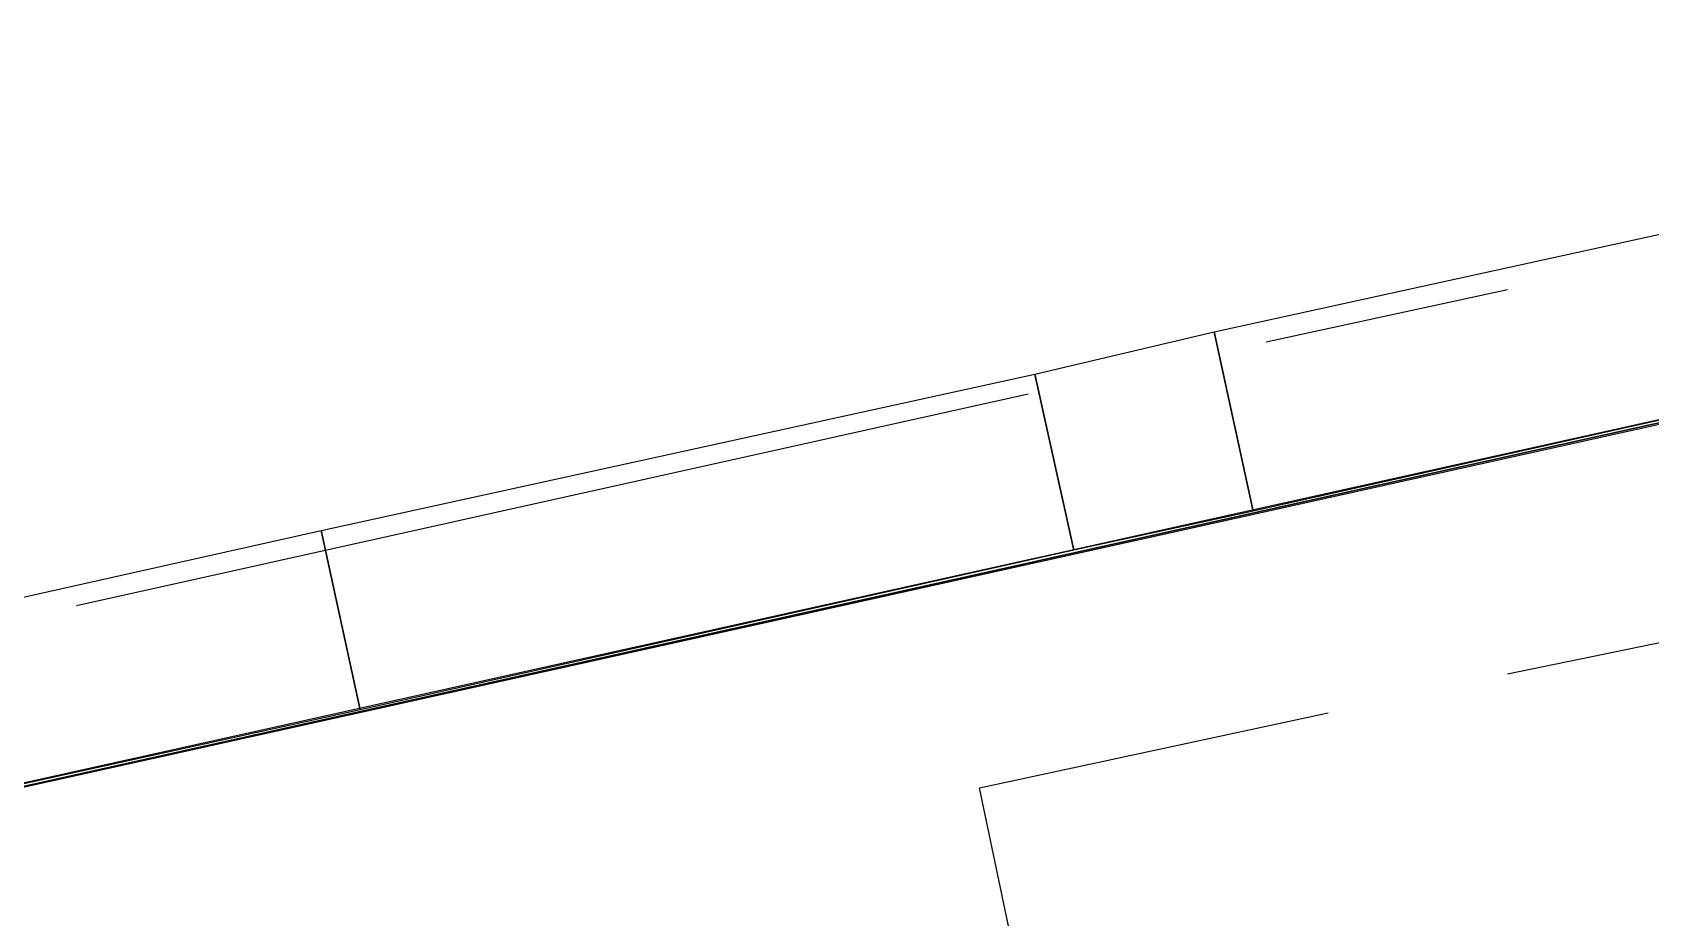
# Model space of a CAD drawing. Header units: inches. Extents: x -1841 to -80, y -100 to 1021.
# Drawn here: x -814.34 to -773.26, y 523.11 to 545.6 of the extents above; entities that cross this region are included whole.
import ezdxf

# ---------------------------------------------------------------- set-up
doc = ezdxf.new("R2010")
doc.units = ezdxf.units.IN
doc.header["$MEASUREMENT"] = 0
doc.layers.add('PDF_Geometry', color=7, linetype='Continuous', true_color=0x777777)

msp = doc.modelspace()

# ---------------------------------------------------------------- linework, layer by layer
at = {"layer": 'PDF_Geometry', "color": 7, "lineweight": 25}
for points in [[(-795.014, 399.011), (-794.021, 399.26), (-798.075, 417.376), (-799.068, 417.211), (-795.014, 399.011), (-800.97, 397.688), (-815.778, 464.116), (-828.932, 523.348), (-728.834, 545.601), (-728.006, 542.044), (-728.089, 541.961), (-728.172, 541.961), (-728.916, 545.436), (-828.766, 523.265), (-815.613, 464.116), (-800.888, 397.853), (-800.97, 397.771), (-815.695, 464.116), (-828.849, 523.265), (-815.695, 464.116), (-800.97, 397.771), (-800.888, 397.853), (-795.014, 399.177), (-795.014, 399.094)], [(-766.226, 541.961), (-765.233, 537.494), (-783.35, 533.44), (-784.343, 537.99)], [(-788.892, 536.915), (-784.343, 537.99), (-783.35, 533.44), (-787.9, 532.448)], [(-788.892, 536.915), (-787.9, 532.448), (-806.017, 528.394), (-807.009, 532.944)], [(-804.61, 392.89), (-810.07, 417.542), (-822.975, 417.542), (-822.975, 419.941), (-810.649, 419.941), (-819.335, 459.07), (-819.666, 459.07), (-832.075, 459.07), (-832.075, 463.951), (-820.742, 463.951), (-834.722, 526.74), (-829.924, 527.815), (-807.009, 532.944), (-806.017, 528.394), (-828.932, 523.348), (-815.778, 464.116), (-800.143, 393.882)]]:
    msp.add_lwpolyline(points, close=True, dxfattribs=at)
for points in [[(-828.849, 523.265), (-728.834, 545.518)], [(-728.834, 545.518), (-828.849, 523.265)], [(-783.019, 537.742), (-776.897, 539.066)], [(-813.214, 531.041), (-789.058, 536.419)], [(-776.897, 529.304), (-768.046, 531.124), (-766.722, 524.837)], [(-788.975, 520.122), (-790.299, 526.409), (-781.447, 528.311)]]:
    msp.add_lwpolyline(points, dxfattribs=at)

doc.saveas('drawing.dxf')
